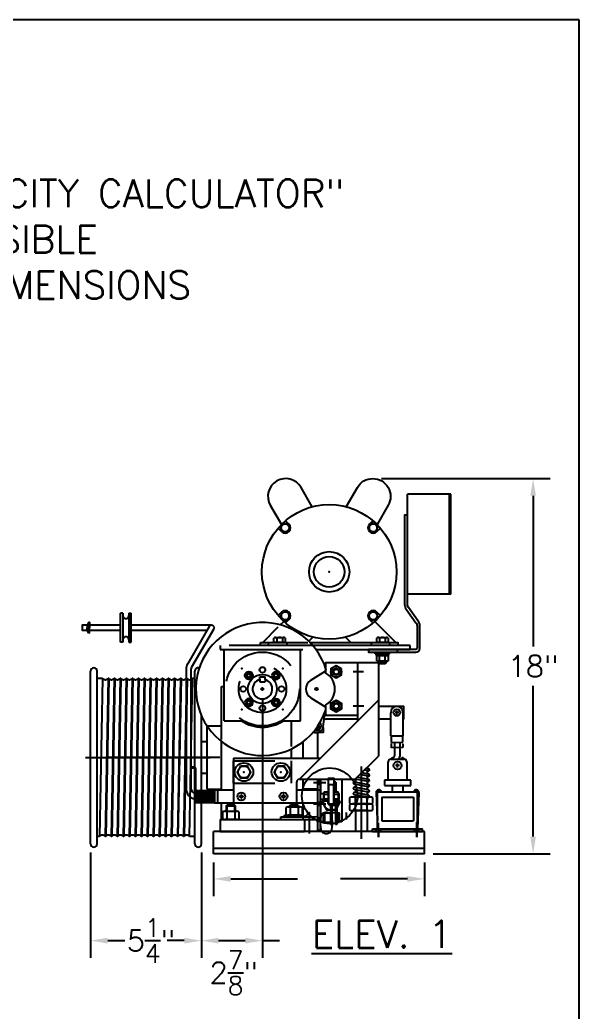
# Model space of a CAD drawing. Header units: inches. Extents: x -93 to 1254, y -1392 to 937.
# Drawn here: x 637.3 to 678, y -1256.5 to -1184.4 of the extents above; entities that cross this region are included whole.
import ezdxf

# ---------------------------------------------------------------- set-up
doc = ezdxf.new("R2010")
doc.units = ezdxf.units.IN
doc.header["$LTSCALE"] = 24
doc.header["$MEASUREMENT"] = 0
for name, pattern in [('CENTER', [2, 1.25, -0.25, 0.25, -0.25]), ('CENTER2', [1.125, 0.75, -0.125, 0.125, -0.125]), ('DOTS', [0.1, 0.05, -0.05]), ('HIDDEN', [0.375, 0.25, -0.125]), ('HIDDEN2', [0.1875, 0.125, -0.0625]), ('PHANTOM2', [1.25, 0.625, -0.125, 0.125, -0.125, 0.125, -0.125])]:
    doc.linetypes.add(name, pattern=pattern)
doc.layers.get('0').update_dxf_attribs({"linetype": 'CONTINUOUS'})
for name, color, linetype in [('3-HW', 7, 'CONTINUOUS'), ('BORDER', 5, 'CONTINUOUS'), ('OBJECT', 1, 'CONTINUOUS'), ('TEXT', 5, 'CONTINUOUS')]:
    doc.layers.add(name, color=color, linetype=linetype)
doc.styles.add('ROMANS', font='romans', dxfattribs={"height": 1.75})
doc.styles.get("Standard").update_dxf_attribs({"font": 'romans.shx'})

# ---------------------------------------------------------------- blocks, each defined once
blk = doc.blocks.new('HEX_CAP_ONE_HALF_INCH_TOP')
blk.add_lwpolyline([(0, 0.188), (-0.162, 0.094), (-0.162, -0.094), (0, -0.188), (0.162, -0.094), (0.162, 0.094)], close=True)
for radius in [0.367, 0.278]:
    blk.add_circle((0, 0), radius)
blk = doc.blocks.new('HEX_NUT_ONE_HALF_INCH_SIDE')
for p, q in [((0, -0.325), (0, 0.325)), ((0.03, 0.216), (0.418, 0.216)), ((0.448, 0.325), (0.448, -0.325)), ((0.03, -0.217), (0.418, -0.217))]:
    blk.add_line(p, q)
for points in [[(0.03, 0.433), (0.418, 0.433)], [(0.418, -0.433), (0.03, -0.433)]]:
    blk.add_lwpolyline(points)
for centre, radius, start, end in [((0.21, 0.325), 0.21, 149.0201, 210.9799), ((0.796, 0), 0.796, 164.2217, 195.7782), ((0.238, 0.325), 0.21, 329.0201, 30.9799), ((-0.348, 0), 0.796, 344.2218, 15.7782), ((0.21, -0.325), 0.21, 149.0201, 210.9799), ((0.238, -0.325), 0.21, 329.0201, 30.9799)]:
    blk.add_arc(centre, radius, start, end)
blk = doc.blocks.new('PHILLIPS_FH_ONE_HALF_INCH_TOP')
for p, q in [((-0.0345, 0.03448), (-0.21201, 0.03448)), ((-0.21201, 0.03448), (-0.21201, -0.03449)), ((-0.0345, 0.212), (-0.0345, 0.03448)), ((0.0345, 0.212), (-0.0345, 0.212)), ((0.0345, 0.03448), (0.0345, 0.212)), ((0.212, 0.03448), (0.0345, 0.03448)), ((0.212, -0.03449), (0.212, 0.03448)), ((-0.21201, -0.03449), (-0.0345, -0.03449)), ((-0.0345, -0.03449), (-0.0345, -0.21201)), ((-0.0345, -0.21201), (0.0345, -0.21201)), ((0.0345, -0.21201), (0.0345, -0.03449)), ((0.0345, -0.03449), (0.212, -0.03449))]:
    blk.add_line(p, q)
blk.add_circle((0, 0), 0.4375)
blk = doc.blocks.new('Pulley')
at = {"color": 1}
for p, q in [((-0.5, -0.6875), (-0.5, 0.6875)), ((-0.3905, 0.6875), (-0.5, 0.6875)), ((-0.3905, 0.6875), (-0.3905, -0.6875)), ((-0.1095, 0.6875), (-0.1095, -0.6875)), ((-0.1095, 0.6875), (0, 0.6875)), ((0, -0.6875), (0, 0.6875)), ((-0.3905, -0.6875), (-0.5, -0.6875)), ((-0.1095, -0.6875), (0, -0.6875))]:
    blk.add_line(p, q, dxfattribs=at)
for centre, start, end in [((-0.25, 0.5705), 180, 0), ((-0.25, -0.5705), 0, 180)]:
    blk.add_arc(centre, 0.1405, start, end, dxfattribs=at)

msp = doc.modelspace()

# ---------------------------------------------------------------- linework, layer by layer
at = {"layer": 'BORDER'}
for p, q in [((677.96139, -1184.44931), (513.35595, -1184.44931)), ((677.96139, -1392.25345), (677.96139, -1184.44931))]:
    msp.add_line(p, q, dxfattribs=at)
at = {"layer": 'OBJECT', "color": 7}
for p, q in [((665.48655, -1226.1852), (665.48655, -1218.90518)), ((668.64378, -1218.90518), (665.48655, -1218.90518)), ((668.55182, -1226.1852), (668.55182, -1218.90518)), ((668.64378, -1226.1852), (668.64378, -1218.90518)), ((656.87652, -1221.0847), (656.62977, -1220.83795)), ((662.7287, -1221.0847), (662.97545, -1220.83795)), ((656.33465, -1221.62657), (656.0879, -1221.37982)), ((663.27057, -1221.62657), (663.51732, -1221.37982)), ((668.64378, -1226.1852), (665.48655, -1226.1852)), ((656.33465, -1227.47875), (656.0879, -1227.7255)), ((663.27057, -1227.47875), (663.51732, -1227.7255)), ((642.33702, -1228.20556), (642.22198, -1228.41912)), ((642.22198, -1228.41912), (642.22198, -1228.6107)), ((642.33702, -1228.20556), (642.33702, -1228.6107)), ((642.38299, -1228.20556), (642.33702, -1228.20556)), ((642.38299, -1228.20556), (642.38299, -1228.6107)), ((656.24398, -1228.40406), (656.49768, -1228.15036)), ((656.87652, -1228.02062), (656.62977, -1228.26737)), ((662.7287, -1228.02062), (662.97545, -1228.26737)), ((664.63498, -1229.6778), (663.10754, -1228.15036)), ((642.22198, -1228.80228), (642.22198, -1228.6107)), ((642.33702, -1229.01584), (642.22198, -1228.80228)), ((642.33702, -1229.01584), (642.33702, -1228.6107)), ((642.38299, -1229.01584), (642.33702, -1229.01584)), ((642.38299, -1229.01584), (642.38299, -1228.6107)), ((651.88387, -1229.91689), (651.88387, -1230.19123)), ((655.39245, -1229.91689), (655.39245, -1229.6778)), ((656.74117, -1229.91689), (656.74117, -1229.6778)), ((658.31467, -1229.59022), (658.61381, -1229.29109)), ((665.6776, -1229.91689), (658.62204, -1229.91689)), ((661.37812, -1229.6778), (660.99141, -1229.29109)), ((662.86405, -1229.91689), (662.86405, -1229.6778)), ((664.21277, -1229.91689), (664.21277, -1229.6778)), ((665.6776, -1230.19123), (665.6776, -1229.91689)), ((658.84044, -1230.19123), (665.6776, -1230.19123)), ((663.14109, -1230.51768), (663.14109, -1230.40273)), ((663.14109, -1230.51768), (664.19095, -1230.51768)), ((663.23168, -1230.62261), (663.23168, -1230.51768)), ((663.23168, -1230.62261), (664.10036, -1230.62261)), ((664.10036, -1230.62261), (664.10036, -1230.51768)), ((664.19095, -1230.51768), (664.19095, -1230.40273)), ((661.84601, -1231.14913), (661.84601, -1235.41178)), ((661.84601, -1231.14913), (663.37865, -1231.14913)), ((663.37865, -1231.14913), (663.37865, -1237.94316)), ((663.42654, -1231.19549), (663.42654, -1231.05174)), ((663.42654, -1231.19549), (663.47444, -1231.24339)), ((663.42654, -1231.19549), (663.90549, -1231.19549)), ((663.8576, -1231.24339), (663.47444, -1231.24339)), ((663.90549, -1231.19549), (663.8576, -1231.24339)), ((663.90549, -1231.05174), (663.90549, -1231.19549)), ((642.46543, -1244.32023), (642.46543, -1231.77176)), ((642.94437, -1244.32023), (642.94437, -1231.77176)), ((650.03282, -1244.32023), (650.03282, -1231.77176)), ((658.46793, -1232.41663), (659.54706, -1231.7365)), ((662.29642, -1231.81966), (661.5338, -1231.81966)), ((643.34184, -1232.29861), (643.1229, -1243.79338)), ((643.73228, -1232.29861), (643.51334, -1243.79338)), ((643.77971, -1232.29861), (643.56077, -1243.79338)), ((644.17015, -1232.29861), (643.95122, -1243.79338)), ((644.21758, -1232.29861), (643.99865, -1243.79338)), ((644.60803, -1232.29861), (644.38909, -1243.79338)), ((644.65546, -1232.29861), (644.43652, -1243.79338)), ((645.0459, -1232.29861), (644.82696, -1243.79338)), ((645.09333, -1232.29861), (644.8744, -1243.79338)), ((645.48378, -1232.29861), (645.26484, -1243.79338)), ((645.53121, -1232.29861), (645.31227, -1243.79338)), ((645.92165, -1232.29861), (645.70271, -1243.79338)), ((645.96908, -1232.29861), (645.75015, -1243.79338)), ((646.35952, -1232.29861), (646.14059, -1243.79338)), ((646.40696, -1232.29861), (646.18802, -1243.79338)), ((646.7974, -1232.29861), (646.57846, -1243.79338)), ((646.84483, -1232.29861), (646.62589, -1243.79338)), ((647.23527, -1232.29861), (647.01634, -1243.79338)), ((647.28271, -1232.29861), (647.06377, -1243.79338)), ((647.67315, -1232.29861), (647.45421, -1243.79338)), ((647.72058, -1232.29861), (647.50164, -1243.79338)), ((648.11102, -1232.29861), (647.89208, -1243.79338)), ((648.15845, -1232.29861), (647.93952, -1243.79338)), ((648.5489, -1232.29861), (648.32996, -1243.79338)), ((648.59633, -1232.29861), (648.37739, -1243.79338)), ((648.98677, -1232.29861), (648.76783, -1243.79338)), ((649.0342, -1232.29861), (648.81527, -1243.79338)), ((649.42465, -1232.29861), (649.20571, -1243.79338)), ((649.47208, -1232.29861), (649.25314, -1243.79338)), ((649.64358, -1243.79338), (649.86252, -1232.29861)), ((654.75757, -1232.17255), (655.14072, -1232.17255)), ((654.75757, -1232.37252), (654.75757, -1232.17255)), ((654.75757, -1232.35574), (654.75757, -1232.55571)), ((654.75757, -1232.55571), (655.14072, -1232.55571)), ((655.14072, -1232.37252), (655.14072, -1232.17255)), ((655.14072, -1232.35574), (655.14072, -1232.55571)), ((654.81121, -1233.06493), (655.08708, -1233.06493)), ((654.81121, -1233.06493), (655.08708, -1233.06493)), ((654.94914, -1233.20286), (654.94914, -1232.92699)), ((654.94914, -1233.20286), (654.94914, -1232.92699)), ((657.63126, -1239.62653), (663.37865, -1233.87914)), ((658.46793, -1233.71323), (659.54706, -1234.39335)), ((662.31843, -1234.31019), (661.5338, -1234.31019)), ((664.2856, -1236.46765), (664.2719, -1234.78512)), ((664.85764, -1234.78148), (664.58177, -1234.78148)), ((664.71971, -1234.91942), (664.71971, -1234.64354)), ((665.1812, -1236.46036), (665.16751, -1234.77783)), ((650.51177, -1244.32023), (650.51177, -1234.99106)), ((650.92597, -1240.34495), (650.92597, -1235.74704)), ((658.97232, -1238.09389), (658.97232, -1236.22599)), ((650.92597, -1236.89652), (650.51177, -1236.89652)), ((651.97966, -1240.39285), (651.97966, -1236.88362)), ((657.91863, -1238.09389), (657.91863, -1236.88362)), ((664.2856, -1236.46765), (665.1812, -1236.46036)), ((664.3302, -1236.94577), (664.32631, -1236.46732)), ((664.3302, -1236.94577), (665.14439, -1236.93915)), ((664.57602, -1237.84845), (664.57602, -1236.94377)), ((664.95918, -1237.84845), (664.95918, -1236.94065)), ((665.14439, -1236.93915), (665.14049, -1236.46069)), ((657.05652, -1238.09389), (657.05652, -1237.41915)), ((652.84177, -1238.09389), (652.84177, -1241.35074)), ((652.84177, -1238.09389), (659.1639, -1238.09389)), ((652.84177, -1239.9139), (652.84177, -1238.28547)), ((652.84177, -1239.9139), (652.84177, -1238.28547)), ((661.69528, -1239.62653), (663.37865, -1237.94316)), ((664.09707, -1239.68798), (664.09707, -1238.35252)), ((664.28865, -1238.16094), (665.24655, -1238.16094)), ((664.7676, -1238.75867), (664.7676, -1238.4828)), ((664.7676, -1238.75867), (664.7676, -1238.4828)), ((665.03089, -1238.14179), (665.09062, -1238.03314)), ((665.43813, -1238.35252), (665.43813, -1239.68798)), ((650.04111, -1238.75619), (649.7805, -1238.75619)), ((650.04111, -1238.80792), (649.7805, -1238.80792)), ((650.06698, -1241.29887), (650.06698, -1238.85964)), ((650.1187, -1240.46263), (650.1187, -1238.85964)), ((650.92597, -1239.19547), (650.51177, -1239.19547)), ((662.63427, -1239.39872), (662.03555, -1239.28626)), ((662.66257, -1239.24809), (662.16683, -1239.15497)), ((662.63427, -1239.01449), (662.35902, -1238.96279)), ((662.66257, -1238.86387), (662.4903, -1238.83151)), ((662.56444, -1238.75737), (662.56444, -1238.84543)), ((662.56444, -1239.00138), (662.56444, -1239.22966)), ((662.66257, -1239.01449), (662.56444, -1239.03293)), ((662.66257, -1239.01449), (662.56444, -1239.03293)), ((662.66257, -1239.01449), (662.56444, -1239.03293)), ((664.90554, -1238.62073), (664.62966, -1238.62073)), ((664.90554, -1238.62073), (664.62966, -1238.62073)), ((657.43968, -1241.35074), (657.43968, -1239.81811)), ((657.63126, -1239.62653), (661.69528, -1239.62653)), ((657.91863, -1240.39285), (657.91863, -1239.62653)), ((658.6634, -1239.866), (659.56648, -1239.866)), ((658.97232, -1240.34495), (658.97232, -1239.62653)), ((658.97232, -1240.39285), (658.97232, -1239.62653)), ((658.97232, -1239.75105), (659.17846, -1239.75105)), ((658.97232, -1239.98095), (659.17846, -1239.98095)), ((659.17846, -1239.62653), (659.17846, -1240.68022)), ((659.17846, -1240.68022), (659.17846, -1239.62653)), ((660.18233, -1239.83918), (660.18233, -1240.53998)), ((660.27429, -1239.83918), (660.18233, -1239.83918)), ((660.27429, -1239.83918), (660.27429, -1240.53998)), ((660.71109, -1239.62653), (660.71109, -1242.71288)), ((661.70233, -1239.80738), (661.61155, -1239.82444)), ((662.63427, -1240.16718), (661.61155, -1239.97507)), ((662.66257, -1240.01655), (661.63984, -1239.82444)), ((661.70233, -1239.60789), (661.70233, -1239.83617)), ((661.70233, -1239.99212), (661.70233, -1240.2204)), ((662.63427, -1239.78295), (661.71208, -1239.60972)), ((662.66257, -1239.63232), (661.84337, -1239.47844)), ((662.56444, -1239.3856), (662.56444, -1239.61389)), ((662.66257, -1239.39872), (662.56444, -1239.41716)), ((662.66257, -1239.39872), (662.56444, -1239.41716)), ((662.66257, -1239.39872), (662.56444, -1239.41716)), ((662.56444, -1239.76983), (662.56444, -1239.99812)), ((662.66257, -1239.78295), (662.56444, -1239.80139)), ((662.66257, -1239.78295), (662.56444, -1239.80139)), ((662.66257, -1239.78295), (662.56444, -1239.80139)), ((665.7255, -1239.68798), (663.8097, -1239.68798)), ((663.8097, -1239.68798), (663.8097, -1240.07114)), ((665.7255, -1240.07114), (665.7255, -1239.68798)), ((650.92597, -1240.34495), (651.97966, -1240.34495)), ((658.97232, -1240.34495), (657.91863, -1240.34495)), ((660.50896, -1240.68022), (660.50896, -1241.06337)), ((661.70233, -1240.19161), (661.61155, -1240.20867)), ((662.63427, -1240.55141), (661.61155, -1240.35929)), ((661.70233, -1240.57584), (661.61155, -1240.59289)), ((662.66257, -1240.40078), (661.63984, -1240.20867)), ((662.66257, -1240.78501), (661.63984, -1240.59289)), ((661.70233, -1240.37635), (661.70233, -1240.60463)), ((662.56444, -1240.15406), (662.56444, -1240.38235)), ((662.66257, -1240.16718), (662.56444, -1240.18561)), ((662.66257, -1240.16718), (662.56444, -1240.18561)), ((662.66257, -1240.16718), (662.56444, -1240.18561)), ((662.56444, -1240.53829), (662.56444, -1240.76657)), ((662.66257, -1240.55141), (662.56444, -1240.56984)), ((662.66257, -1240.55141), (662.56444, -1240.56984)), ((663.21197, -1240.58251), (663.3116, -1243.21865)), ((663.23495, -1240.58164), (663.3116, -1242.60987)), ((663.3116, -1240.53653), (666.22361, -1240.53653)), ((663.3116, -1243.21865), (663.3116, -1240.53653)), ((663.8097, -1240.07114), (665.7255, -1240.07114)), ((664.38444, -1240.07114), (664.38444, -1240.53653)), ((665.15076, -1240.07114), (665.15076, -1240.53653)), ((665.15076, -1240.07114), (665.7255, -1240.07114)), ((666.22361, -1243.21865), (666.22361, -1240.53653)), ((666.30025, -1240.58164), (666.22361, -1242.60987)), ((666.32323, -1240.58251), (666.22361, -1243.21865)), ((650.1187, -1241.29887), (650.1187, -1241.29846)), ((651.97966, -1242.54812), (651.97966, -1241.35074)), ((657.43968, -1241.35074), (652.84177, -1241.35074)), ((657.05652, -1241.49443), (657.05652, -1241.35074)), ((657.91863, -1242.23469), (657.91863, -1241.35074)), ((658.6634, -1241.39864), (659.56648, -1241.39864)), ((658.97232, -1241.28369), (659.17846, -1241.28369)), ((658.97232, -1243.31444), (658.97232, -1241.35074)), ((659.17846, -1243.31444), (659.17846, -1241.06337)), ((659.17846, -1241.06337), (659.17846, -1242.71288)), ((659.8988, -1241.41895), (659.8988, -1242.90445)), ((659.99075, -1241.41895), (659.99075, -1242.90445)), ((660.25407, -1241.20361), (660.25407, -1242.90445)), ((660.34603, -1241.20361), (660.34603, -1242.90445)), ((662.76798, -1240.91969), (661.49878, -1240.91969)), ((661.49878, -1241.41121), (662.76798, -1241.41121)), ((662.76798, -1241.41122), (661.49878, -1241.41122)), ((662.63427, -1240.93564), (661.61155, -1240.74352)), ((661.70233, -1240.96007), (661.61155, -1240.97712)), ((661.70233, -1240.76058), (661.70233, -1240.98886)), ((661.70233, -1241.1448), (661.70233, -1241.32108)), ((662.56444, -1241.41122), (661.70233, -1241.41122)), ((661.71031, -1241.35261), (661.71031, -1240.97833)), ((662.55644, -1241.35261), (662.55644, -1240.97831)), ((662.56444, -1240.90535), (662.56444, -1240.91969)), ((662.56444, -1240.92252), (662.56444, -1241.1508)), ((662.66257, -1240.93564), (662.56444, -1240.95407)), ((663.61812, -1240.91969), (663.61812, -1242.64391)), ((663.61812, -1240.91969), (665.91708, -1240.91969)), ((665.91708, -1240.91969), (665.91708, -1242.64391)), ((652.31493, -1241.56148), (652.38198, -1241.49443)), ((652.31493, -1241.56148), (652.31493, -1241.94732)), ((652.31493, -1241.56148), (652.98545, -1241.56148)), ((652.9184, -1241.49443), (652.38198, -1241.49443)), ((652.98545, -1241.56148), (652.9184, -1241.49443)), ((652.98545, -1241.94732), (652.98545, -1241.56148)), ((656.91284, -1241.56148), (656.97989, -1241.49443)), ((656.91284, -1241.56148), (656.91284, -1241.6339)), ((656.91284, -1241.56148), (657.58336, -1241.56148)), ((657.51631, -1241.49443), (656.97989, -1241.49443)), ((657.58336, -1241.56148), (657.51631, -1241.49443)), ((657.58336, -1241.6339), (657.58336, -1241.56148)), ((658.97232, -1241.51359), (659.17846, -1241.51359)), ((659.37004, -1242.09024), (659.37004, -1242.76077)), ((659.8988, -1242.09024), (659.37004, -1242.09024)), ((659.46199, -1242.09024), (659.46199, -1242.76077)), ((660.25407, -1241.53191), (659.99075, -1241.53191)), ((659.99075, -1242.04643), (660.25407, -1242.04643)), ((660.51951, -1242.09024), (660.34603, -1242.09024)), ((660.42756, -1242.09024), (660.42756, -1242.76077)), ((660.51951, -1242.09024), (660.51951, -1242.76077)), ((661.49878, -1241.90274), (662.76798, -1241.90274)), ((661.70233, -1241.90275), (661.70233, -1243.41023)), ((662.56444, -1241.90275), (661.70233, -1241.90275)), ((661.71031, -1241.84414), (661.71031, -1241.46986)), ((662.55644, -1241.84414), (662.55644, -1241.46984)), ((662.56444, -1241.90275), (662.56444, -1243.41023)), ((651.88387, -1242.54812), (658.01442, -1242.54812)), ((651.88387, -1242.54812), (651.88387, -1243.41023)), ((656.2902, -1242.34198), (658.78074, -1242.34198)), ((656.2902, -1242.54812), (656.2902, -1242.34198)), ((656.2902, -1242.54812), (658.78074, -1242.54812)), ((656.55292, -1242.34198), (656.55292, -1242.23469)), ((656.55292, -1242.23469), (657.94328, -1242.23469)), ((657.91863, -1242.54812), (657.91863, -1242.34198)), ((657.94328, -1242.34198), (657.94328, -1242.23469)), ((658.01442, -1242.54812), (658.01442, -1243.41023)), ((658.60372, -1242.54812), (658.60372, -1242.34198)), ((658.97232, -1243.31444), (658.97232, -1242.7397)), ((659.37004, -1242.71288), (659.17846, -1242.71288)), ((659.17846, -1243.31444), (659.17846, -1242.7397)), ((659.8988, -1242.76077), (659.37004, -1242.76077)), ((659.99075, -1242.80458), (660.25407, -1242.80458)), ((660.51951, -1242.76077), (660.34603, -1242.76077)), ((660.71109, -1242.71288), (660.51951, -1242.71288)), ((663.37865, -1243.82704), (663.37865, -1242.78039)), ((663.61812, -1242.64391), (665.91708, -1242.64391)), ((666.15655, -1243.82704), (666.15655, -1242.75062)), ((651.40492, -1245.03865), (651.40492, -1243.41023)), ((666.73129, -1243.41023), (651.40492, -1243.41023)), ((651.88387, -1243.41023), (658.01442, -1243.41023)), ((658.97232, -1243.31444), (659.17846, -1243.31444)), ((659.99075, -1242.90445), (659.8988, -1242.90445)), ((660.34603, -1242.90445), (660.25407, -1242.90445)), ((662.94759, -1243.21865), (666.58761, -1243.21865)), ((662.94759, -1243.41023), (662.94759, -1243.21865)), ((662.94759, -1243.41023), (666.58761, -1243.41023)), ((663.21102, -1243.41023), (663.21102, -1243.21865)), ((663.37865, -1243.21278), (663.37865, -1243.82583)), ((663.54628, -1243.41023), (663.54628, -1243.21865)), ((665.98892, -1243.41023), (665.98892, -1243.21865)), ((666.15655, -1243.21278), (666.15655, -1243.82583)), ((666.32419, -1243.41023), (666.32419, -1243.21865)), ((666.58761, -1243.41023), (666.58761, -1243.21865)), ((666.73129, -1245.03865), (666.73129, -1243.41023)), ((643.07547, -1243.79338), (642.94437, -1243.79338)), ((643.1229, -1243.79338), (643.07547, -1243.79338)), ((643.56077, -1243.79338), (643.51334, -1243.79338)), ((643.99865, -1243.79338), (643.95122, -1243.79338)), ((644.43652, -1243.79338), (644.38909, -1243.79338)), ((644.8744, -1243.79338), (644.82696, -1243.79338)), ((645.31227, -1243.79338), (645.26484, -1243.79338)), ((645.75015, -1243.79338), (645.70271, -1243.79338)), ((646.18802, -1243.79338), (646.14059, -1243.79338)), ((646.62589, -1243.79338), (646.57846, -1243.79338)), ((647.06377, -1243.79338), (647.01634, -1243.79338)), ((647.50164, -1243.79338), (647.45421, -1243.79338)), ((648.81527, -1243.79338), (648.76783, -1243.79338)), ((649.25314, -1243.79338), (649.20571, -1243.79338)), ((650.03282, -1243.79338), (649.64358, -1243.79338)), ((666.73129, -1244.65549), (651.40492, -1244.65549)), ((666.73129, -1245.03865), (651.40492, -1245.03865))]:
    msp.add_line(p, q, dxfattribs=at)
at = {"layer": 'OBJECT', "color": 7, "linetype": 'HIDDEN'}
for p, q in [((654.97024, -1229.6778), (656.10483, -1228.54321)), ((658.54048, -1229.91689), (651.88387, -1229.91689)), ((651.88387, -1230.19123), (658.74859, -1230.19123)), ((652.17124, -1235.37829), (652.17124, -1230.19123)), ((657.72705, -1235.37829), (657.72705, -1230.19123)), ((663.47444, -1231.05174), (663.47444, -1231.19549)), ((663.8576, -1231.19549), (663.8576, -1231.05174)), ((651.97966, -1232.87335), (652.17124, -1232.87335)), ((651.97966, -1236.73736), (651.97966, -1232.87335)), ((652.17124, -1235.37829), (653.41818, -1235.37829)), ((656.48011, -1235.37829), (657.72705, -1235.37829)), ((657.05652, -1237.24808), (657.05652, -1235.37829)), ((650.92597, -1235.74704), (651.97966, -1235.74704)), ((652.38198, -1241.94732), (652.38198, -1241.56148)), ((652.9184, -1241.56148), (652.9184, -1241.94732)), ((656.97989, -1241.6339), (656.97989, -1241.56148)), ((657.51631, -1241.56148), (657.51631, -1241.6339))]:
    msp.add_line(p, q, dxfattribs=at)
at = {"layer": 'OBJECT', "color": 7, "linetype": 'HIDDEN2'}
for p, q in [((655.88334, -1229.32912), (656.50549, -1229.32912)), ((655.98703, -1229.36265), (655.98703, -1229.6778)), ((656.4018, -1229.36265), (656.4018, -1229.6778)), ((663.35494, -1229.32912), (663.9771, -1229.32912)), ((663.45863, -1229.36265), (663.45863, -1229.6778)), ((663.8734, -1229.36265), (663.8734, -1229.6778)), ((652.84177, -1238.28547), (657.05652, -1238.28547)), ((657.05652, -1239.9139), (657.05652, -1238.28547)), ((652.84177, -1239.9139), (657.05652, -1239.9139)), ((651.69766, -1241.35074), (651.69766, -1240.39285)), ((658.9432, -1240.39285), (658.9432, -1241.35074))]:
    msp.add_line(p, q, dxfattribs=at)
at = {"layer": 'OBJECT', "color": 7, "ltscale": 0.5}
msp.add_line((664.75898, -1230.39814), (664.75898, -1230.19123), dxfattribs=at)
at = {"layer": 'OBJECT', "color": 7, "linetype": 'CENTER2'}
for p, q in [((642.09141, -1238.046), (651.14472, -1238.046)), ((651.85539, -1238.046), (643.57375, -1238.046))]:
    msp.add_line(p, q, dxfattribs=at)
at = {"layer": 'OBJECT', "color": 7, "linetype": 'CENTER'}
msp.add_line((662.13338, -1238.68567), (662.13338, -1243.94416), dxfattribs=at)
at = {"layer": 'OBJECT', "color": 7}
for points in [[(658.56701, -1219.82622), (657.7586, -1218.42601, 1), (655.51878, -1219.71917), (656.32719, -1221.11938)], [(661.03821, -1219.82622), (661.84662, -1218.42601, -1), (664.08644, -1219.71917), (663.27803, -1221.11938)], [(650.06698, -1240.66782, -0.34132552), (649.7805, -1240.29706), (649.7805, -1231.63839, -0.1316525), (649.83184, -1231.44681), (651.41396, -1228.70649, 1), (651.08214, -1228.51491), (649.50001, -1231.25523, 0.1316525), (649.39734, -1231.63839), (649.39734, -1240.29706, 0.37762842), (650.06698, -1241.05725)], [(650.03282, -1232.29861), (649.86252, -1232.29861, -0.61334228), (649.47208, -1232.29861), (649.42465, -1232.29861, -0.61334228), (649.0342, -1232.29861), (648.98677, -1232.29861, -0.61334228), (648.59633, -1232.29861), (648.5489, -1232.29861, -0.61334228), (648.15845, -1232.29861), (648.11102, -1232.29861, -0.61334228), (647.72058, -1232.29861), (647.67315, -1232.29861, -0.61334228), (647.28271, -1232.29861), (647.23527, -1232.29861, -0.61334228), (646.84483, -1232.29861), (646.7974, -1232.29861, -0.61334228), (646.40696, -1232.29861), (646.35952, -1232.29861, -0.61334228), (645.96908, -1232.29861), (645.92165, -1232.29861, -0.61334228), (645.53121, -1232.29861), (645.48378, -1232.29861, -0.61334228), (645.09333, -1232.29861), (645.0459, -1232.29861, -0.61334228), (644.65546, -1232.29861), (644.60803, -1232.29861, -0.61334228), (644.21758, -1232.29861), (644.17015, -1232.29861, -0.61334228), (643.77971, -1232.29861), (643.73228, -1232.29861, -0.61334228), (643.34184, -1232.29861), (643.2944, -1232.29861), (642.94437, -1232.29861)], [(658.64884, -1236.18143, 0.52083576), (659.36265, -1235.81202), (659.51704, -1234.65697)], [(661.84601, -1235.26043), (659.54706, -1235.26043, 0.16386716), (659.43116, -1235.29946)], [(650.11871, -1241.29853, 1.0228258), (650.17042, -1241.29805), (650.14455, -1240.48767, 1.00001627), (650.09285, -1240.48932), (650.11869, -1241.29805)], [(650.17043, -1241.29853, 1.0228258), (650.22214, -1241.29805), (650.19628, -1240.48767, 1.00001627), (650.14458, -1240.48932), (650.17042, -1241.29805)], [(650.22216, -1241.29853, 1.0228258), (650.27387, -1241.29805), (650.24801, -1240.48767, 1.00001627), (650.19631, -1240.48932), (650.22214, -1241.29805)], [(650.27388, -1241.29853, 1.0228258), (650.3256, -1241.29805), (650.29973, -1240.48767, 1.00001627), (650.24803, -1240.48932), (650.27387, -1241.29805)], [(650.32561, -1241.29853, 1.0228258), (650.37732, -1241.29805), (650.35146, -1240.48767, 1.00001627), (650.29976, -1240.48932), (650.3256, -1241.29805)], [(650.37734, -1241.29853, 1.0228258), (650.42905, -1241.29805), (650.40319, -1240.48767, 1.00001627), (650.35149, -1240.48932), (650.37732, -1241.29805)], [(650.42906, -1241.29853, 1.0228258), (650.48078, -1241.29805), (650.45491, -1240.48767, 1.00001627), (650.40321, -1240.48932), (650.42905, -1241.29805)], [(650.48079, -1241.29853, 1.0228258), (650.5325, -1241.29805), (650.50664, -1240.48767, 1.00001627), (650.45494, -1240.48932), (650.48078, -1241.29805)], [(650.53252, -1241.29853, 1.0228258), (650.58423, -1241.29805), (650.55837, -1240.48767, 1.00001627), (650.50667, -1240.48932), (650.5325, -1241.29805)], [(650.58424, -1241.29853, 1.0228258), (650.63595, -1241.29805), (650.61009, -1240.48767, 1.00001627), (650.55839, -1240.48932), (650.58423, -1241.29805)], [(650.63597, -1241.29853, 1.0228258), (650.68768, -1241.29805), (650.66182, -1240.48767, 1.00001627), (650.61012, -1240.48932), (650.63595, -1241.29805)], [(650.6877, -1241.29853, 1.0228258), (650.73941, -1241.29805), (650.71354, -1240.48767, 1.00001627), (650.66184, -1240.48932), (650.68768, -1241.29805)], [(650.73942, -1241.29853, 1.0228258), (650.79113, -1241.29805), (650.76527, -1240.48767, 1.00001627), (650.71357, -1240.48932), (650.73941, -1241.29805)], [(650.79115, -1241.29853, 1.0228258), (650.84286, -1241.29805), (650.817, -1240.48767, 1.00001627), (650.7653, -1240.48932), (650.79113, -1241.29805)], [(650.84288, -1241.29853, 1.0228258), (650.89459, -1241.29805), (650.86872, -1240.48767, 1.00001627), (650.81702, -1240.48932), (650.84286, -1241.29805)], [(650.8946, -1241.29853, 1.0228258), (650.94631, -1241.29805), (650.92045, -1240.48767, 1.00001627), (650.86875, -1240.48932), (650.89459, -1241.29805)], [(650.94633, -1241.29853, 1.0228258), (650.99804, -1241.29805), (650.97218, -1240.48767, 1.00001627), (650.92048, -1240.48932), (650.94631, -1241.29805)], [(650.99806, -1241.29853, 1.0228258), (651.04977, -1241.29805), (651.0239, -1240.48767, 1.00001627), (650.9722, -1240.48932), (650.99804, -1241.29805)], [(651.04978, -1241.29853, 1.0228258), (651.10149, -1241.29805), (651.07563, -1240.48767, 1.00001627), (651.02393, -1240.48932), (651.04977, -1241.29805)], [(651.10151, -1241.29853, 1.0228258), (651.15322, -1241.29805), (651.12736, -1240.48767, 1.00001627), (651.07566, -1240.48932), (651.10149, -1241.29805)], [(651.15324, -1241.29853, 1.0228258), (651.20495, -1241.29805), (651.17908, -1240.48767, 1.00001627), (651.12738, -1240.48932), (651.15322, -1241.29805)], [(651.20496, -1241.29853, 1.0228258), (651.25667, -1241.29805), (651.23081, -1240.48767, 1.00001627), (651.17911, -1240.48932), (651.20495, -1241.29805)], [(651.25669, -1241.29853, 1.0228258), (651.3084, -1241.29805), (651.28254, -1240.48767, 1.00001627), (651.23084, -1240.48932), (651.25667, -1241.29805)], [(651.30841, -1241.29853, 1.0228258), (651.36013, -1241.29805), (651.33426, -1240.48767, 1.00001627), (651.28256, -1240.48932), (651.3084, -1241.29805)], [(651.36014, -1241.29853, 1.0228258), (651.41185, -1241.29805), (651.38599, -1240.48767, 1.00001627), (651.33429, -1240.48932), (651.36013, -1241.29805)], [(651.41187, -1241.29853, 1.0228258), (651.46358, -1241.29805), (651.43772, -1240.48767, 1.00001627), (651.38602, -1240.48932), (651.41185, -1241.29805)], [(648.37739, -1243.79338), (648.32996, -1243.79338, 0.61334228), (647.93952, -1243.79338), (647.89208, -1243.79338)]]:
    msp.add_lwpolyline(points, format="xyb", dxfattribs=at)
for points in [[(662.65161, -1230.19123), (662.65161, -1230.39814), (666.08472, -1230.39814, 0.41421356), (666.38741, -1230.09544), (666.38741, -1228.47715, 0.15838444), (666.27472, -1228.13032), (665.55973, -1227.14621, -0.15838444), (665.48655, -1226.921), (665.48655, -1220.436), (665.27964, -1220.436), (665.27964, -1226.921, 0.15838444), (665.39234, -1227.26783), (666.10733, -1228.25193, -0.15838444), (666.18051, -1228.47715), (666.18051, -1230.09544, -0.41421356), (666.08472, -1230.19123)], [(661.84601, -1234.98072), (659.54706, -1234.98072), (659.54706, -1234.22632, 0.57735027), (659.54706, -1231.90354), (659.54706, -1231.14913), (661.84601, -1231.14913)]]:
    msp.add_lwpolyline(points, format="xyb", close=True, dxfattribs=at)
for points in [[(656.60558, -1221.02382), (656.89294, -1221.18972), (656.89294, -1221.52154), (656.60558, -1221.68745), (656.31822, -1221.52154), (656.31822, -1221.18972)], [(662.99964, -1221.02382), (662.71228, -1221.18972), (662.71228, -1221.52154), (662.99964, -1221.68745), (663.287, -1221.52154), (663.287, -1221.18972)], [(656.60558, -1228.0815), (656.89294, -1227.91559), (656.89294, -1227.58378), (656.60558, -1227.41787), (656.31822, -1227.58378), (656.31822, -1227.91559)], [(662.99964, -1228.0815), (662.71228, -1227.91559), (662.71228, -1227.58378), (662.99964, -1227.41787), (663.287, -1227.58378), (663.287, -1227.91559)], [(660.69653, -1231.59844), (660.31337, -1231.37722), (659.93022, -1231.59844), (659.93022, -1232.04087), (660.31337, -1232.26209), (660.69653, -1232.04087)], [(660.69653, -1234.53141), (660.31337, -1234.75263), (659.93022, -1234.53141), (659.93022, -1234.08898), (660.31337, -1233.86776), (660.69653, -1234.08898)], [(653.35922, -1238.66863), (653.11035, -1239.09968), (653.35922, -1239.53074), (653.85696, -1239.53074), (654.10583, -1239.09968), (653.85696, -1238.66863)], [(656.04133, -1238.66863), (655.79246, -1239.09968), (656.04133, -1239.53074), (656.53907, -1239.53074), (656.78794, -1239.09968), (656.53907, -1238.66863)], [(660.14161, -1241.41895), (660.14161, -1240.03957), (659.75845, -1240.03957), (659.75845, -1241.41895)]]:
    msp.add_lwpolyline(points, close=True, dxfattribs=at)
for points in [[(642.22198, -1228.41912), (641.86065, -1228.41912), (641.86065, -1228.80228), (642.22198, -1228.80228)], [(644.64732, -1228.41912), (642.38299, -1228.41912)], [(651.24805, -1228.41912), (645.41364, -1228.41912)], [(642.38299, -1228.80228), (644.64732, -1228.80228)], [(645.41364, -1228.80228), (650.91622, -1228.80228)], [(658.40279, -1229.6778), (664.78368, -1229.6778), (664.78368, -1229.91689), (658.62204, -1229.91689)], [(663.37865, -1234.30253), (665.19866, -1234.30253), (665.19866, -1235.26043), (665.16752, -1235.26043)], [(664.27189, -1235.26043), (663.37865, -1235.26043)], [(658.77097, -1236.22599), (658.61084, -1236.22599)], [(658.89248, -1235.86678), (658.94566, -1235.86678), (659.01479, -1235.74704), (658.99618, -1235.7148)], [(659.35548, -1235.8526), (659.35548, -1236.22599), (658.98209, -1236.22599)], [(659.75845, -1240.70129), (659.7532, -1240.70129), (659.7532, -1239.55181), (660.13635, -1239.55181), (660.13635, -1240.03957)], [(651.48615, -1240.68022), (651.44386, -1240.68022)], [(652.84177, -1241.35074), (651.48615, -1241.35074), (651.48615, -1240.39285), (652.84177, -1240.39285)], [(657.43968, -1240.39285), (659.14934, -1240.39285), (659.14934, -1241.35074), (657.43968, -1241.35074)], [(659.41523, -1240.68022), (659.14934, -1240.68022)], [(660.50896, -1240.68022), (660.48493, -1240.68022)], [(651.45609, -1241.06337), (651.48615, -1241.06337)], [(659.14934, -1241.06337), (659.41523, -1241.06337)], [(659.41523, -1241.04376), (659.28112, -1241.27603), (659.61295, -1241.85077), (660.25407, -1241.85077)], [(660.34603, -1241.73051), (660.60843, -1241.27603), (660.48493, -1241.06212)], [(660.48493, -1241.06337), (660.50896, -1241.06337)], [(661.28725, -1240.97831), (661.28725, -1241.35261)], [(662.97951, -1241.35261), (662.97951, -1240.97831)], [(661.28725, -1241.46984), (661.28725, -1241.84414)], [(662.97951, -1241.84414), (662.97951, -1241.46984)]]:
    msp.add_lwpolyline(points, dxfattribs=at)
at = {"layer": 'OBJECT', "color": 7, "linetype": 'HIDDEN'}
msp.add_lwpolyline([(658.44158, -1229.91689), (654.82154, -1229.91689), (654.82154, -1229.6778), (658.25843, -1229.6778)], dxfattribs=at)
at = {"layer": 'OBJECT', "color": 7, "linetype": 'HIDDEN2'}
for points in [[(656.60918, -1229.36265), (656.60918, -1229.6778), (655.77964, -1229.6778), (655.77964, -1229.36265)], [(664.08079, -1229.36265), (664.08079, -1229.6778), (663.25125, -1229.6778), (663.25125, -1229.36265)]]:
    msp.add_lwpolyline(points, dxfattribs=at)
at = {"layer": 'OBJECT', "color": 7, "linetype": 'DOTS'}
msp.add_lwpolyline([(665.14532, -1237.0541), (665.1475, -1237.32229), (664.33332, -1237.32892), (664.33078, -1237.01763)], dxfattribs=at)
at = {"layer": 'OBJECT', "color": 7}
for centre, radius in [((659.80261, -1224.55266), 4.88528), ((656.60558, -1221.35563), 0.28736), ((662.99964, -1221.35563), 0.28736), ((659.80261, -1224.55266), 1.46558), ((659.80261, -1224.55266), 1.11116), ((656.60558, -1227.74969), 0.28736), ((662.99964, -1227.74969), 0.28736), ((654.94914, -1233.06493), 1.05369), ((654.94914, -1233.06493), 1.05369), ((654.94914, -1231.67597), 0.20355), ((660.31337, -1231.81966), 0.38316), ((660.31337, -1231.81966), 0.23947), ((660.31337, -1231.81966), 0.1935), ((653.56019, -1233.06493), 0.20355), ((656.3381, -1233.06493), 0.20355), ((658.87653, -1233.06493), 0.09196), ((654.94914, -1234.45388), 0.20355), ((660.31337, -1234.31019), 0.38316), ((660.31337, -1234.31019), 0.23947), ((660.31337, -1234.31019), 0.1935), ((664.71971, -1234.78148), 0.24426), ((653.60809, -1239.09968), 0.67053), ((656.2902, -1239.09968), 0.67053), ((664.7676, -1238.62073), 0.28737), ((664.7676, -1238.62073), 0.28737), ((653.60809, -1239.09968), 0.43105), ((656.2902, -1239.09968), 0.43105)]:
    msp.add_circle(centre, radius, dxfattribs=at)
at = {"layer": 'OBJECT', "color": 7, "linetype": 'HIDDEN'}
for radius in [2.68211, 1.72422]:
    msp.add_circle((654.94914, -1233.06493), radius, dxfattribs=at)
at = {"layer": 'OBJECT', "color": 7, "linetype": 'PHANTOM2'}
msp.add_circle((659.8419, -1240.82326), 2.01944, dxfattribs=at)
at = {"layer": 'OBJECT', "color": 7}
for centre, radius, start, end in [((656.60558, -1221.35563), 0.38316, 225, 45), ((662.99964, -1221.35563), 0.38316, 135, 315), ((656.60558, -1227.74969), 0.38316, 315, 135), ((662.99964, -1227.74969), 0.38316, 45, 225), ((654.94914, -1233.06493), 4.83739, 16.2908243, 341.8961861), ((642.7049, -1231.77176), 0.23947, 0, 180), ((650.27229, -1231.77176), 0.23947, 69.5513306, 180), ((654.94914, -1233.06493), 0.71842, 105.46601, 74.53399), ((654.94914, -1233.06493), 0.71842, 105.46601, 74.53399), ((658.87653, -1233.06493), 0.76632, 122.2215128, 237.7784872), ((664.71971, -1234.78148), 0.44782, 0.4662486, 180.4662486), ((658.87653, -1235.74704), 0.33526, 247.7948858, 43.5446798), ((658.87653, -1235.74704), 0.18844, 260.2905156, 31.04905), ((664.38444, -1237.84845), 0.19158, 296.3878, 0), ((664.38444, -1237.84845), 0.57474, 329.3111024, 0), ((664.28865, -1238.35252), 0.19158, 90, 180), ((664.7676, -1238.62073), 0.67053, 116.3878, 140.7329052), ((664.7676, -1238.62073), 0.67053, 39.2670948, 61.2009435), ((665.24655, -1238.35252), 0.19158, 0, 90), ((662.64842, -1238.93918), 0.07663, 259.3612453, 79.3612453), ((662.64842, -1239.32341), 0.07663, 259.3612453, 79.3612453), ((657.63126, -1239.81811), 0.19158, 90, 180), ((661.62569, -1239.89975), 0.07663, 79.3612453, 259.3612453), ((662.64842, -1239.70764), 0.07663, 259.3612453, 79.3612453), ((662.64842, -1240.09187), 0.07663, 259.3612453, 79.3612453), ((661.62569, -1240.28398), 0.07663, 79.3612453, 259.3612453), ((661.62569, -1240.66821), 0.07663, 79.3612453, 259.3612453), ((662.64842, -1240.47609), 0.07663, 259.3612453, 79.3612453), ((663.40355, -1240.58251), 0.19158, 13.8865404, 180), ((663.40355, -1240.58251), 0.16859, 15.8266201, 180), ((666.13165, -1240.58251), 0.19158, 0, 166.1134596), ((666.13165, -1240.58251), 0.16859, 0, 164.1733799), ((650.09284, -1241.29887), 0.02586, 180, 0), ((659.94478, -1241.27603), 0.57474, 157.1275762, 302.5578992), ((659.94478, -1241.29048), 0.24143, 158.9126993, 259.0214745), ((659.94478, -1241.27603), 0.57474, 314.2788946, 19.9786609), ((661.49878, -1241.33066), 0.41095, 59.02009, 120.9799), ((661.49878, -1241.00026), 0.41095, 239.0201, 300.9799), ((661.49878, -1241.82219), 0.41095, 59.02009, 120.9799), ((662.13338, -1242.47557), 1.55587, 74.22175, 105.7782), ((662.13338, -1239.85535), 1.55587, 254.2218, 285.7783), ((662.13338, -1242.9671), 1.55587, 74.22175, 105.7782), ((662.76798, -1241.33066), 0.41095, 59.02008, 120.9799), ((662.76798, -1241.00026), 0.41095, 239.0201, 300.9799), ((662.76798, -1241.82219), 0.41095, 59.02008, 120.9799), ((662.64842, -1240.86032), 0.07663, 259.3612453, 79.3612453), ((661.49878, -1241.49179), 0.41095, 239.0201, 300.9799), ((662.13338, -1240.34687), 1.55587, 254.2218, 285.7783), ((662.76798, -1241.49179), 0.41095, 239.0201, 300.9799), ((658.78074, -1242.7397), 0.39772, 0, 90), ((658.78074, -1242.7397), 0.19158, 0, 90), ((642.7049, -1244.32023), 0.23947, 180, 0), ((643.31812, -1243.89266), 0.21901, 26.9549003, 153.0450997), ((643.75599, -1243.89266), 0.21901, 26.9549003, 153.0450997), ((644.19387, -1243.89266), 0.21901, 26.9549003, 153.0450997), ((644.63174, -1243.89266), 0.21901, 26.9549003, 153.0450997), ((645.06962, -1243.89266), 0.21901, 26.9549003, 153.0450997), ((645.50749, -1243.89266), 0.21901, 26.9549003, 153.0450997), ((645.94537, -1243.89266), 0.21901, 26.9549003, 153.0450997), ((646.38324, -1243.89266), 0.21901, 26.9549003, 153.0450997), ((646.82111, -1243.89266), 0.21901, 26.9549003, 153.0450997), ((647.25899, -1243.89266), 0.21901, 26.9549003, 153.0450997), ((647.69686, -1243.89266), 0.21901, 26.9549003, 153.0450997), ((648.57261, -1243.89266), 0.21901, 26.9549003, 153.0450997), ((649.01049, -1243.89266), 0.21901, 26.9549003, 153.0450997), ((649.44836, -1243.89266), 0.21901, 26.9549003, 153.0450997), ((650.27229, -1244.32023), 0.23947, 180, 0)]:
    msp.add_arc(centre, radius, start, end, dxfattribs=at)
at = {"layer": 'OBJECT', "color": 7, "linetype": 'HIDDEN2'}
for centre, radius, start, end in [((655.88334, -1229.50624), 0.17712, 54.1654, 125.8346), ((656.19441, -1229.9873), 0.65818, 71.6338, 108.3662), ((656.50549, -1229.50624), 0.17712, 54.1655, 125.8345), ((663.35494, -1229.50624), 0.17712, 54.1654, 125.8346), ((663.66602, -1229.9873), 0.65818, 71.6338, 108.3662), ((663.9771, -1229.50624), 0.17712, 54.1655, 125.8345), ((659.94478, -1241.27603), 0.23947, 162.3983238, 258.930475), ((659.94478, -1241.27603), 0.23947, 281.069525, 17.6016762)]:
    msp.add_arc(centre, radius, start, end, dxfattribs=at)
at = {"layer": 'OBJECT', "color": 7, "linetype": 'HIDDEN'}
msp.add_arc((654.94914, -1233.06493), 2.77407, 236.5037406, 303.4962594, dxfattribs=at)
at = {"layer": 'OBJECT', "color": 7}
for major_axis, ratio in [((0, 0.10345), 0.75), ((0, 0.05173), 0.5)]:
    msp.add_ellipse((650.04111, -1238.85964), major_axis=major_axis, ratio=ratio, start_param=4.71238898, end_param=6.28318531, dxfattribs=at)
for p in [(659.80261, -1224.55266), (653.45901, -1231.57479), (656.43928, -1231.57479), (658.87653, -1233.06493), (653.45901, -1234.55507), (656.43928, -1234.55507), (653.60809, -1239.09968), (656.2902, -1239.09968), (662.64842, -1238.93918), (662.64842, -1239.32341), (662.64842, -1239.70764), (662.64842, -1240.09187), (662.64842, -1240.47609), (662.64842, -1240.86032)]:
    msp.add_point(p, dxfattribs=at)
at = {"layer": 'TEXT'}
for p, q in [((663.58917, -1217.77942), (675.86072, -1217.77942)), ((674.61545, -1219.02469), (674.61545, -1229.97698)), ((674.61545, -1243.79338), (674.61545, -1232.8411)), ((654.94914, -1233.8255), (654.94914, -1252.59372)), ((642.46543, -1244.94286), (642.46543, -1252.59372)), ((650.51177, -1244.94286), (650.51177, -1252.59372)), ((650.51177, -1244.94286), (650.51177, -1252.59372)), ((667.35393, -1245.03865), (675.86072, -1245.03865)), ((651.40492, -1245.66129), (651.40492, -1248.10617)), ((666.73129, -1245.66129), (666.73129, -1248.10617)), ((652.65019, -1246.8609), (657.50915, -1246.8609)), ((665.48602, -1246.8609), (660.62706, -1246.8609)), ((643.71069, -1251.34845), (644.94879, -1251.34845)), ((649.2665, -1251.34845), (648.0284, -1251.34845)), ((651.75704, -1251.34845), (653.70388, -1251.34845)), ((654.94914, -1251.34845), (656.19441, -1251.34845))]:
    msp.add_line(p, q, dxfattribs=at)
for points in [[(674.40791, -1219.02469), (674.823, -1219.02469), (674.61545, -1217.77942)], [(674.40791, -1243.79338), (674.823, -1243.79338), (674.61545, -1245.03865)], [(652.65019, -1246.65335), (652.65019, -1247.06844), (651.40492, -1246.8609)], [(665.48602, -1246.65335), (665.48602, -1247.06844), (666.73129, -1246.8609)], [(643.71069, -1251.1409), (643.71069, -1251.55599), (642.46543, -1251.34845)], [(649.2665, -1251.1409), (649.2665, -1251.55599), (650.51177, -1251.34845)], [(651.75704, -1251.1409), (651.75704, -1251.55599), (650.51177, -1251.34845)], [(653.70388, -1251.1409), (653.70388, -1251.55599), (654.94914, -1251.34845)]]:
    msp.add_solid(points, dxfattribs=at)

# ---------------------------------------------------------------- block references
at = {"layer": 'OBJECT', "color": 7}
for name, p, xscale, yscale, zscale in [('Pulley', (645.41364, -1228.6107), 1.532637005997798, 1.532637005997912, 1.532637005997833), ('HEX_CAP_ONE_HALF_INCH_TOP', (653.96701, -1232.08279), 0.7819575310080609, 0.7819575310079472, 0.7819575310081188), ('HEX_CAP_ONE_HALF_INCH_TOP', (655.93128, -1232.08279), -0.7819575310080609, 0.7819575310079472, 0.7819575310081188), ('PHILLIPS_FH_ONE_HALF_INCH_TOP', (653.41651, -1240.8718), 0.6568882207707248, 0.6568882207707248, 0.6568882207706715), ('PHILLIPS_FH_ONE_HALF_INCH_TOP', (656.48178, -1240.8718), 0.6568882207707248, 0.6568882207707248, 0.6568882207706715), ('HEX_NUT_ONE_HALF_INCH_SIDE', (659.41522, -1240.8718), 0.7663185029989564, 0.7663185029989564, 0.7663185029989168), ('HEX_NUT_ONE_HALF_INCH_SIDE', (660.14161, -1240.8718), 0.7663185029989564, 0.7663185029989564, 0.7663185029989168)]:
    msp.add_blockref(name, p, dxfattribs=dict(at, xscale=xscale, yscale=yscale, zscale=zscale))
for name, p, xscale, yscale, zscale, rotation in [('HEX_NUT_ONE_HALF_INCH_SIDE', (663.66602, -1231.05175), 0.9578981287486386, 0.9578981287486386, 0.957898128748646, 90), ('HEX_CAP_ONE_HALF_INCH_TOP', (653.96701, -1234.04706), -0.7819575310080609, 0.7819575310079472, 0.7819575310081188, 180), ('HEX_CAP_ONE_HALF_INCH_TOP', (655.93128, -1234.04706), 0.7819575310080609, 0.7819575310079472, 0.7819575310081188, 180), ('HEX_NUT_ONE_HALF_INCH_SIDE', (652.65019, -1241.94732), 1.341057380248003, 1.341057380248003, 1.341057380248104, 270), ('HEX_NUT_ONE_HALF_INCH_SIDE', (657.2481, -1241.63389), 1.341057380248003, 1.341057380248003, 1.341057380248104, 270)]:
    msp.add_blockref(name, p, dxfattribs=dict(at, xscale=xscale, yscale=yscale, zscale=zscale, rotation=rotation))

# ---------------------------------------------------------------- texts
at = {"color": 3, "insert": (658.52491, -1249.87275, -21.14824), "char_height": 2, "width": 92.5777778, "attachment_point": 1}
msp.add_mtext('\\pt6;{\\LELEV. 1}', dxfattribs=at)
at = {"layer": '3-HW', "color": 1, "insert": (613.76107, -1196.0467), "char_height": 2, "width": 56.2424833, "attachment_point": 1}
msp.add_mtext('{\\C7;SEE "LOAD CAPACITY CALCULATOR" FOR OTHER POSSIBLE \\PDW 200# CAB DIMENSIONS}', dxfattribs=at)
at = {"layer": 'TEXT', "char_height": 1.532637, "attachment_point": 5, "style": 'ROMANS'}
for s, insert in [('\\A1;18"', (674.61545, -1231.40904)), ('\\A1;10"', (659.46113, -1242.8056)), ('\\A1;5{\\H0.87x;\\S1/4;\\H1.1494x;"}', (646.85088, -1251.34845)), ('\\A1;2{\\H0.87x;\\S7/8;\\H1.1494x;"}', (652.86422, -1253.67957))]:
    msp.add_mtext(s, dxfattribs=dict(at, insert=insert))

doc.saveas('drawing.dxf')
